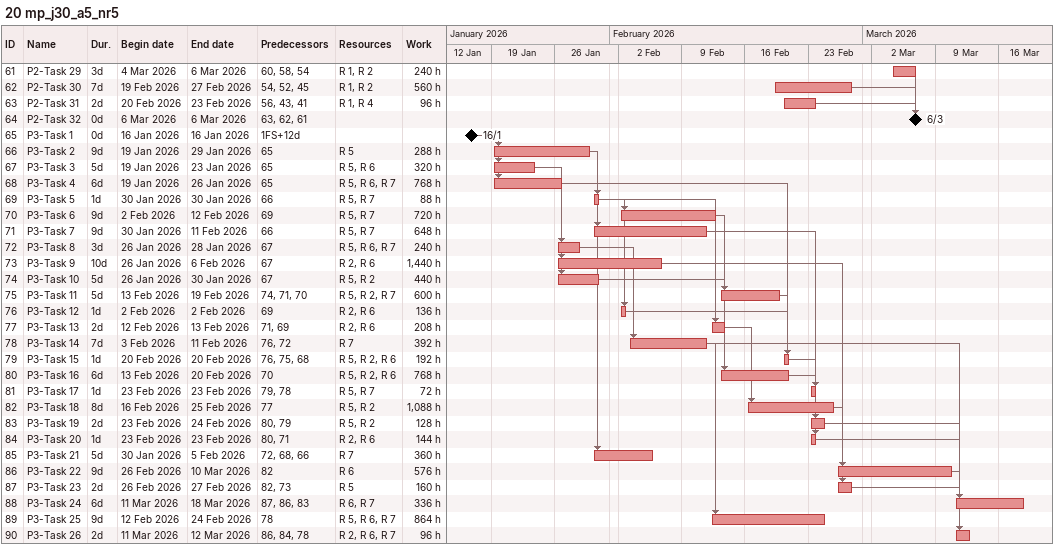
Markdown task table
20 mp_j30_a5_nr5

| ID | Task | Duration | Start | Finish | Predecessors | Resources | Work (h) |
|---|---|---|---|---|---|---|---|
| 61 | P2-Task 29 | 3d | 2026-03-04 | 2026-03-06 | 60, 58, 54 | R 1, R 2 | 240 |
| 62 | P2-Task 30 | 7d | 2026-02-19 | 2026-02-27 | 54, 52, 45 | R 1, R 2 | 560 |
| 63 | P2-Task 31 | 2d | 2026-02-20 | 2026-02-23 | 56, 43, 41 | R 1, R 4 | 96 |
| 64 | P2-Task 32 | 0d | 2026-03-06 | 2026-03-06 | 63, 62, 61 |  |  |
| 65 | P3-Task 1 | 0d | 2026-01-16 | 2026-01-16 | 1FS+12d |  |  |
| 66 | P3-Task 2 | 9d | 2026-01-19 | 2026-01-29 | 65 | R 5 | 288 |
| 67 | P3-Task 3 | 5d | 2026-01-19 | 2026-01-23 | 65 | R 5, R 6 | 320 |
| 68 | P3-Task 4 | 6d | 2026-01-19 | 2026-01-26 | 65 | R 5, R 6, R 7 | 768 |
| 69 | P3-Task 5 | 1d | 2026-01-30 | 2026-01-30 | 66 | R 5, R 7 | 88 |
| 70 | P3-Task 6 | 9d | 2026-02-02 | 2026-02-12 | 69 | R 5, R 7 | 720 |
| 71 | P3-Task 7 | 9d | 2026-01-30 | 2026-02-11 | 66 | R 5, R 7 | 648 |
| 72 | P3-Task 8 | 3d | 2026-01-26 | 2026-01-28 | 67 | R 5, R 6, R 7 | 240 |
| 73 | P3-Task 9 | 10d | 2026-01-26 | 2026-02-06 | 67 | R 2, R 6 | 1440 |
| 74 | P3-Task 10 | 5d | 2026-01-26 | 2026-01-30 | 67 | R 5, R 2 | 440 |
| 75 | P3-Task 11 | 5d | 2026-02-13 | 2026-02-19 | 74, 71, 70 | R 5, R 2, R 7 | 600 |
| 76 | P3-Task 12 | 1d | 2026-02-02 | 2026-02-02 | 69 | R 2, R 6 | 136 |
| 77 | P3-Task 13 | 2d | 2026-02-12 | 2026-02-13 | 71, 69 | R 2, R 6 | 208 |
| 78 | P3-Task 14 | 7d | 2026-02-03 | 2026-02-11 | 76, 72 | R 7 | 392 |
| 79 | P3-Task 15 | 1d | 2026-02-20 | 2026-02-20 | 76, 75, 68 | R 5, R 2, R 6 | 192 |
| 80 | P3-Task 16 | 6d | 2026-02-13 | 2026-02-20 | 70 | R 5, R 2, R 6 | 768 |
| 81 | P3-Task 17 | 1d | 2026-02-23 | 2026-02-23 | 79, 78 | R 5, R 7 | 72 |
| 82 | P3-Task 18 | 8d | 2026-02-16 | 2026-02-25 | 77 | R 5, R 2 | 1088 |
| 83 | P3-Task 19 | 2d | 2026-02-23 | 2026-02-24 | 80, 79 | R 5, R 2 | 128 |
| 84 | P3-Task 20 | 1d | 2026-02-23 | 2026-02-23 | 80, 71 | R 2, R 6 | 144 |
| 85 | P3-Task 21 | 5d | 2026-01-30 | 2026-02-05 | 72, 68, 66 | R 7 | 360 |
| 86 | P3-Task 22 | 9d | 2026-02-26 | 2026-03-10 | 82 | R 6 | 576 |
| 87 | P3-Task 23 | 2d | 2026-02-26 | 2026-02-27 | 82, 73 | R 5 | 160 |
| 88 | P3-Task 24 | 6d | 2026-03-11 | 2026-03-18 | 87, 86, 83 | R 6, R 7 | 336 |
| 89 | P3-Task 25 | 9d | 2026-02-12 | 2026-02-24 | 78 | R 5, R 6, R 7 | 864 |
| 90 | P3-Task 26 | 2d | 2026-03-11 | 2026-03-12 | 86, 84, 78 | R 2, R 6, R 7 | 96 |
